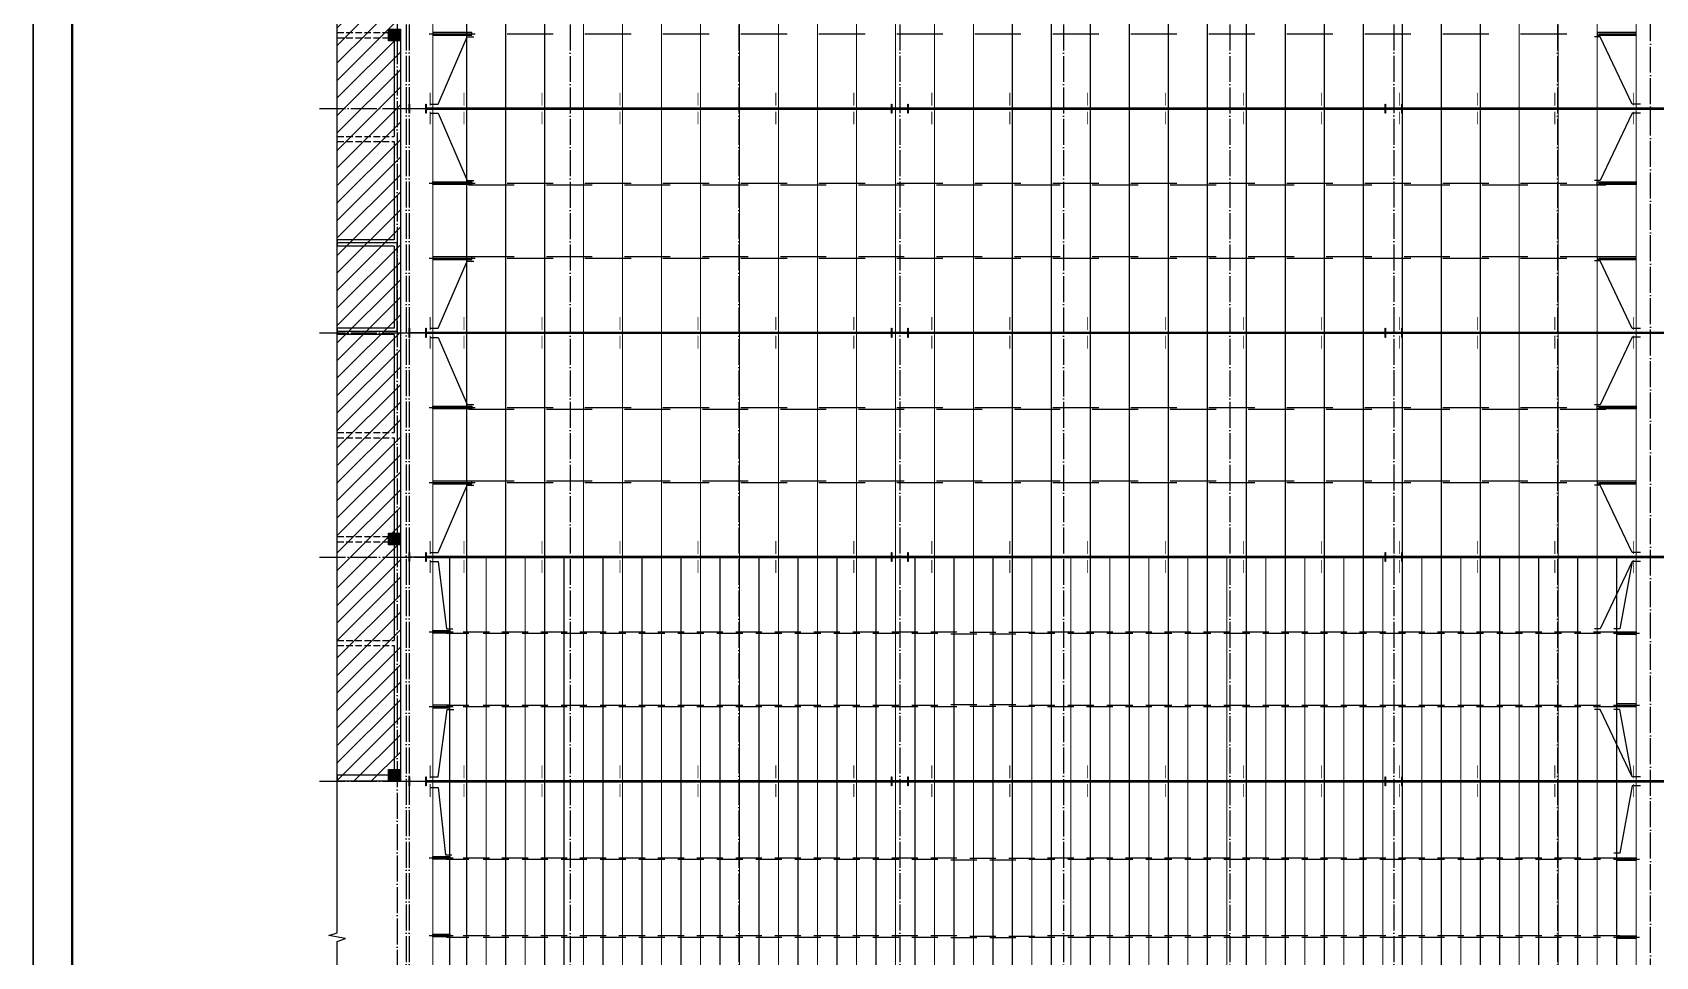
# Model space of a CAD drawing. Extents: x 447413 to 2975780, y -1432727 to 1301644.
# Drawn here: x 2617168 to 2679617, y -439284 to -403716 of the extents above; entities that cross this region are included whole.
import ezdxf

# ---------------------------------------------------------------- set-up
doc = ezdxf.new("R2010")
doc.units = 0
doc.header["$LTSCALE"] = 1000
doc.header["$MEASUREMENT"] = 0
doc.linetypes.add('DASH', pattern=[0.35, 0.25, -0.1])
doc.linetypes.add('DOTE', pattern=[2.42, 2, -0.2, 0.02, -0.2])
for name, color, linetype in [('3T_WOOD', 21, 'Continuous'), ('COLUMN', 9, 'Continuous'), ('DIM_SYMB', 3, 'Continuous'), ('DOTE', 1, 'Continuous'), ('LG', 200, 'Continuous'), ('PUB_HATCH', 8, 'Continuous'), ('X公厕', 21, 'Continuous'), ('图框', 253, 'Continuous'), ('柱子', 3, 'Continuous')]:
    doc.layers.add(name, color=color, linetype=linetype)
for name, color, linetype, lineweight in [('WALL', 140, 'Continuous', 25), ('屋面隅撑', 10, 'Continuous', 30), ('檩条', 7, 'Continuous', 18), ('钢梁', 141, 'Continuous', 18)]:
    doc.layers.add(name, color=color, linetype=linetype, lineweight=lineweight)

# ---------------------------------------------------------------- blocks, each defined once
blk = doc.blocks.new('A$C6B0021A6')
at = {"layer": '图框', "color": 2, "const_width": 40, "elevation": -84000}
blk.add_lwpolyline([(20, 84120), (118920, 84120), (118920, 20), (20, 20)], close=True, dxfattribs=at)
at = {"layer": '图框', "color": 153, "const_width": 58, "elevation": -84000}
blk.add_lwpolyline([(111420, 1020), (2520, 1020), (2520, 83120), (111420, 83120)], close=True, dxfattribs=at)
blk = doc.blocks.new('_FZH')
blk.add_lwpolyline([(-0.5, -0.5), (0.5, -0.5), (0.5, 0.5), (-0.5, 0.5)], close=True)
at = {"layer": 'PUB_HATCH'}
blk.add_solid([(-0.5, -0.5), (0.5, -0.5), (-0.5, 0.5), (0.5, 0.5)], dxfattribs=at)

msp = doc.modelspace()

# ---------------------------------------------------------------- hatches: boundary and pattern name
at = {"layer": 'PUB_HATCH'}
h = msp.add_hatch(dxfattribs=at)
h.set_pattern_fill('ANSI31', color=256, scale=300, style=0)
h.set_pattern_definition([(45, (2698983.55, -429763.64), (-336.7596, 336.7596), [])])
h.paths.add_polyline_path([(2631322.4, -378529.1), (2628892.5, -378529.1), (2628892.5, -432536.9), (2631322.4, -432536.9)])

# ---------------------------------------------------------------- linework, layer by layer
at = {"layer": '3T_WOOD', "linetype": 'DASH'}
for p, q in [((2628892.5, -403717.4, 252000), (2630872.4, -403717.4, 252000)), ((2628892.5, -403917.4, 252000), (2628892.5, -403717.4, 252000)), ((2628892.5, -403917.4, 252000), (2630872.4, -403917.4, 252000)), ((2628892.5, -407717.4, 252000), (2631082.4, -407717.4, 252000)), ((2628892.5, -407917.4, 252000), (2628892.5, -407717.4, 252000)), ((2628892.5, -407917.4, 252000), (2631082.4, -407917.4, 252000)), ((2628892.5, -419117.4, 252000), (2631082.4, -419117.4, 252000)), ((2628892.5, -419317.4, 252000), (2628892.5, -419117.4, 252000)), ((2628892.5, -419317.4, 252000), (2631082.4, -419317.4, 252000)), ((2628892.5, -423117.4, 252000), (2630872.4, -423117.4, 252000)), ((2628892.5, -423317.4, 252000), (2628892.5, -423117.4, 252000)), ((2628892.5, -423317.4, 252000), (2630872.4, -423317.4, 252000)), ((2628892.5, -427117.4, 252000), (2631082.4, -427117.4, 252000)), ((2628892.5, -427317.4, 252000), (2628892.5, -427117.4, 252000)), ((2628892.5, -427317.4, 252000), (2631082.4, -427317.4, 252000))]:
    msp.add_line(p, q, dxfattribs=at)
at = {"layer": 'DIM_SYMB', "elevation": 252000}
msp.add_lwpolyline([(2628892.5, -498541.5), (2628892.5, -438704.1), (2629207.5, -438589.4), (2628577.5, -438478.3), (2628892.5, -438366.6), (2628892.5, -378529.1)], dxfattribs=at)
at = {"layer": 'DOTE', "linetype": 'DOTE', "ltscale": 0.5}
for p, q in [((2679422.3, -499644, 252000), (2679422.3, -377605.4, 252000)), ((2631662.4, -377995.7, 252000), (2631662.4, -498983.1, 252000)), ((2628213.2, -432536.9, 252000), (2728631.9, -432536.9, 252000))]:
    msp.add_line(p, q, dxfattribs=at)
at = {"layer": 'DOTE', "color": 8, "linetype": 'DOTE', "ltscale": 0.5}
for p, q in [((2631542.4, -377995.7, 252000), (2631542.4, -498983.1, 252000)), ((2650542.4, -377995.7, 252000), (2650542.4, -498983.1, 252000)), ((2669542.4, -377995.7, 252000), (2669542.4, -498983.1, 252000)), ((2628213.2, -406647.4, 252000), (2728631.9, -406647.4, 252000)), ((2628213.2, -415277.4, 252000), (2728631.9, -415277.4, 252000)), ((2628213.2, -423907.4, 252000), (2728631.9, -423907.4, 252000))]:
    msp.add_line(p, q, dxfattribs=at)
at = {"layer": 'DOTE', "color": 8, "linetype": 'DOTE', "ltscale": 0.5, "elevation": 252000}
for points in [[(2637862.1, -378003.3), (2637862.1, -498989.2)], [(2644342.1, -378003.3), (2644342.1, -498989.2)], [(2656842.1, -378003.3), (2656842.1, -498989.2)], [(2663242.1, -378003.3), (2663242.1, -498989.2)], [(2675842.1, -378003.3), (2675842.1, -498989.2)], [(2631202.4, -378529.1), (2631202.4, -498541.5)]]:
    msp.add_lwpolyline(points, dxfattribs=at)
at = {"layer": 'LG'}
for p, q in [((2632426.4, -403772.4, 252000), (2634200.5, -403772.4, 252000)), ((2635426.4, -403772.4, 252000), (2637200.5, -403772.4, 252000)), ((2638426.4, -403772.4, 252000), (2640200.5, -403772.4, 252000)), ((2641426.4, -403772.4, 252000), (2643200.5, -403772.4, 252000)), ((2644426.4, -403772.4, 252000), (2646200.5, -403772.4, 252000)), ((2647426.4, -403772.4, 252000), (2649200.5, -403772.4, 252000)), ((2650426.4, -403772.4, 252000), (2652200.5, -403772.4, 252000)), ((2653426.4, -403772.4, 252000), (2655200.5, -403772.4, 252000)), ((2656426.4, -403772.4, 252000), (2658200.5, -403772.4, 252000)), ((2659426.4, -403772.4, 252000), (2661200.5, -403772.4, 252000)), ((2662426.4, -403772.4, 252000), (2664200.5, -403772.4, 252000)), ((2665426.4, -403772.4, 252000), (2667200.5, -403772.4, 252000)), ((2668426.4, -403772.4, 252000), (2670200.5, -403772.4, 252000)), ((2671426.4, -403772.4, 252000), (2673200.5, -403772.4, 252000)), ((2674426.4, -403772.4, 252000), (2676200.5, -403772.4, 252000)), ((2677426.4, -403772.4, 252000), (2678872.4, -403772.4, 252000)), ((2632426.4, -409522.4, 252000), (2634200.5, -409522.4, 252000)), ((2633947, -409579.8, 252000), (2635706.4, -409579.8, 252000)), ((2635426.4, -409522.4, 252000), (2637200.5, -409522.4, 252000)), ((2636947, -409579.8, 252000), (2638706.4, -409579.8, 252000)), ((2638426.4, -409522.4, 252000), (2640200.5, -409522.4, 252000)), ((2639947, -409579.8, 252000), (2641706.4, -409579.8, 252000)), ((2641426.4, -409522.4, 252000), (2643200.5, -409522.4, 252000)), ((2642947, -409579.8, 252000), (2644706.4, -409579.8, 252000)), ((2644426.4, -409522.4, 252000), (2646200.5, -409522.4, 252000)), ((2645947, -409579.8, 252000), (2647706.4, -409579.8, 252000)), ((2647426.4, -409522.4, 252000), (2649200.5, -409522.4, 252000)), ((2648947, -409579.8, 252000), (2650706.4, -409579.8, 252000)), ((2650426.4, -409522.4, 252000), (2652200.5, -409522.4, 252000)), ((2651947, -409579.8, 252000), (2653706.4, -409579.8, 252000)), ((2653426.4, -409522.4, 252000), (2655200.5, -409522.4, 252000)), ((2654947, -409579.8, 252000), (2656706.4, -409579.8, 252000)), ((2656426.4, -409522.4, 252000), (2658200.5, -409522.4, 252000)), ((2657947, -409579.8, 252000), (2659706.4, -409579.8, 252000)), ((2659426.4, -409522.4, 252000), (2661200.5, -409522.4, 252000)), ((2660947, -409579.8, 252000), (2662706.4, -409579.8, 252000)), ((2662426.4, -409522.4, 252000), (2664200.5, -409522.4, 252000)), ((2663947, -409579.8, 252000), (2665706.4, -409579.8, 252000)), ((2665426.4, -409522.4, 252000), (2667200.5, -409522.4, 252000)), ((2666947, -409579.8, 252000), (2668706.4, -409579.8, 252000)), ((2668426.4, -409522.4, 252000), (2670200.5, -409522.4, 252000)), ((2669947, -409579.8, 252000), (2671706.4, -409579.8, 252000)), ((2671426.4, -409522.4, 252000), (2673200.5, -409522.4, 252000)), ((2672947, -409579.8, 252000), (2674706.4, -409579.8, 252000)), ((2674426.4, -409522.4, 252000), (2676200.5, -409522.4, 252000)), ((2675947, -409579.8, 252000), (2677706.4, -409579.8, 252000)), ((2677426.4, -409522.4, 252000), (2678872.4, -409522.4, 252000)), ((2632426.4, -412402.4, 252000), (2634200.5, -412402.4, 252000)), ((2633947, -412344.9, 252000), (2635706.4, -412344.9, 252000)), ((2635426.4, -412402.4, 252000), (2637200.5, -412402.4, 252000)), ((2636947, -412344.9, 252000), (2638706.4, -412344.9, 252000)), ((2638426.4, -412402.4, 252000), (2640200.5, -412402.4, 252000)), ((2639947, -412344.9, 252000), (2641706.4, -412344.9, 252000)), ((2641426.4, -412402.4, 252000), (2643200.5, -412402.4, 252000)), ((2642947, -412344.9, 252000), (2644706.4, -412344.9, 252000)), ((2644426.4, -412402.4, 252000), (2646200.5, -412402.4, 252000)), ((2645947, -412344.9, 252000), (2647706.4, -412344.9, 252000)), ((2647426.4, -412402.4, 252000), (2649200.5, -412402.4, 252000)), ((2648947, -412344.9, 252000), (2650706.4, -412344.9, 252000)), ((2650426.4, -412402.4, 252000), (2652200.5, -412402.4, 252000)), ((2651947, -412344.9, 252000), (2653706.4, -412344.9, 252000)), ((2653426.4, -412402.4, 252000), (2655200.5, -412402.4, 252000)), ((2654947, -412344.9, 252000), (2656706.4, -412344.9, 252000)), ((2656426.4, -412402.4, 252000), (2658200.5, -412402.4, 252000)), ((2657947, -412344.9, 252000), (2659706.4, -412344.9, 252000)), ((2659426.4, -412402.4, 252000), (2661200.5, -412402.4, 252000)), ((2660947, -412344.9, 252000), (2662706.4, -412344.9, 252000)), ((2662426.4, -412402.4, 252000), (2664200.5, -412402.4, 252000)), ((2663947, -412344.9, 252000), (2665706.4, -412344.9, 252000)), ((2665426.4, -412402.4, 252000), (2667200.5, -412402.4, 252000)), ((2666947, -412344.9, 252000), (2668706.4, -412344.9, 252000)), ((2668426.4, -412402.4, 252000), (2670200.5, -412402.4, 252000)), ((2669947, -412344.9, 252000), (2671706.4, -412344.9, 252000)), ((2671426.4, -412402.4, 252000), (2673200.5, -412402.4, 252000)), ((2672947, -412344.9, 252000), (2674706.4, -412344.9, 252000)), ((2674426.4, -412402.4, 252000), (2676200.5, -412402.4, 252000)), ((2675947, -412344.9, 252000), (2677706.4, -412344.9, 252000)), ((2677426.4, -412402.4, 252000), (2678872.4, -412402.4, 252000)), ((2632426.4, -418152.4, 252000), (2634200.5, -418152.4, 252000)), ((2633947, -418209.8, 252000), (2635706.4, -418209.8, 252000)), ((2635426.4, -418152.4, 252000), (2637200.5, -418152.4, 252000)), ((2636947, -418209.8, 252000), (2638706.4, -418209.8, 252000)), ((2638426.4, -418152.4, 252000), (2640200.5, -418152.4, 252000)), ((2639947, -418209.8, 252000), (2641706.4, -418209.8, 252000)), ((2641426.4, -418152.4, 252000), (2643200.5, -418152.4, 252000)), ((2642947, -418209.8, 252000), (2644706.4, -418209.8, 252000)), ((2644426.4, -418152.4, 252000), (2646200.5, -418152.4, 252000)), ((2645947, -418209.8, 252000), (2647706.4, -418209.8, 252000)), ((2647426.4, -418152.4, 252000), (2649200.5, -418152.4, 252000)), ((2648947, -418209.8, 252000), (2650706.4, -418209.8, 252000)), ((2650426.4, -418152.4, 252000), (2652200.5, -418152.4, 252000)), ((2651947, -418209.8, 252000), (2653706.4, -418209.8, 252000)), ((2653426.4, -418152.4, 252000), (2655200.5, -418152.4, 252000)), ((2654947, -418209.8, 252000), (2656706.4, -418209.8, 252000)), ((2656426.4, -418152.4, 252000), (2658200.5, -418152.4, 252000)), ((2657947, -418209.8, 252000), (2659706.4, -418209.8, 252000)), ((2659426.4, -418152.4, 252000), (2661200.5, -418152.4, 252000)), ((2660947, -418209.8, 252000), (2662706.4, -418209.8, 252000)), ((2662426.4, -418152.4, 252000), (2664200.5, -418152.4, 252000)), ((2663947, -418209.8, 252000), (2665706.4, -418209.8, 252000)), ((2665426.4, -418152.4, 252000), (2667200.5, -418152.4, 252000)), ((2666947, -418209.8, 252000), (2668706.4, -418209.8, 252000)), ((2668426.4, -418152.4, 252000), (2670200.5, -418152.4, 252000)), ((2669947, -418209.8, 252000), (2671706.4, -418209.8, 252000)), ((2671426.4, -418152.4, 252000), (2673200.5, -418152.4, 252000)), ((2672947, -418209.8, 252000), (2674706.4, -418209.8, 252000)), ((2674426.4, -418152.4, 252000), (2676200.5, -418152.4, 252000)), ((2675947, -418209.8, 252000), (2677706.4, -418209.8, 252000)), ((2677426.4, -418152.4, 252000), (2678872.4, -418152.4, 252000)), ((2632426.4, -421032.4, 252000), (2634200.5, -421032.4, 252000)), ((2633947, -420974.9, 252000), (2635706.4, -420974.9, 252000)), ((2635426.4, -421032.4, 252000), (2637200.5, -421032.4, 252000)), ((2636947, -420974.9, 252000), (2638706.4, -420974.9, 252000)), ((2638426.4, -421032.4, 252000), (2640200.5, -421032.4, 252000)), ((2639947, -420974.9, 252000), (2641706.4, -420974.9, 252000)), ((2641426.4, -421032.4, 252000), (2643200.5, -421032.4, 252000)), ((2642947, -420974.9, 252000), (2644706.4, -420974.9, 252000)), ((2644426.4, -421032.4, 252000), (2646200.5, -421032.4, 252000)), ((2645947, -420974.9, 252000), (2647706.4, -420974.9, 252000)), ((2647426.4, -421032.4, 252000), (2649200.5, -421032.4, 252000)), ((2648947, -420974.9, 252000), (2650706.4, -420974.9, 252000)), ((2650426.4, -421032.4, 252000), (2652200.5, -421032.4, 252000)), ((2651947, -420974.9, 252000), (2653706.4, -420974.9, 252000)), ((2653426.4, -421032.4, 252000), (2655200.5, -421032.4, 252000)), ((2654947, -420974.9, 252000), (2656706.4, -420974.9, 252000)), ((2656426.4, -421032.4, 252000), (2658200.5, -421032.4, 252000)), ((2657947, -420974.9, 252000), (2659706.4, -420974.9, 252000)), ((2659426.4, -421032.4, 252000), (2661200.5, -421032.4, 252000)), ((2660947, -420974.9, 252000), (2662706.4, -420974.9, 252000)), ((2662426.4, -421032.4, 252000), (2664200.5, -421032.4, 252000)), ((2663947, -420974.9, 252000), (2665706.4, -420974.9, 252000)), ((2665426.4, -421032.4, 252000), (2667200.5, -421032.4, 252000)), ((2666947, -420974.9, 252000), (2668706.4, -420974.9, 252000)), ((2668426.4, -421032.4, 252000), (2670200.5, -421032.4, 252000)), ((2669947, -420974.9, 252000), (2671706.4, -420974.9, 252000)), ((2671426.4, -421032.4, 252000), (2673200.5, -421032.4, 252000)), ((2672947, -420974.9, 252000), (2674706.4, -420974.9, 252000)), ((2674426.4, -421032.4, 252000), (2676200.5, -421032.4, 252000)), ((2675947, -420974.9, 252000), (2677706.4, -420974.9, 252000)), ((2677426.4, -421032.4, 252000), (2678872.4, -421032.4, 252000)), ((2632426.4, -426782.1, 252000), (2633358, -426782.1, 252000)), ((2633104.5, -426839.6, 252000), (2633955.3, -426839.6, 252000)), ((2633744.3, -426782.1, 252000), (2634758, -426782.1, 252000)), ((2634504.5, -426839.6, 252000), (2635501.6, -426839.6, 252000)), ((2635228.6, -426782.1, 252000), (2636236.5, -426782.1, 252000)), ((2636004.5, -426839.6, 252000), (2637001.6, -426839.6, 252000)), ((2636728.6, -426782.1, 252000), (2637736.5, -426782.1, 252000)), ((2637504.5, -426839.6, 252000), (2638501.6, -426839.6, 252000)), ((2638228.6, -426782.1, 252000), (2639236.5, -426782.1, 252000)), ((2639004.5, -426839.6, 252000), (2640001.6, -426839.6, 252000)), ((2639728.6, -426782.1, 252000), (2640736.5, -426782.1, 252000)), ((2640504.5, -426839.6, 252000), (2641501.6, -426839.6, 252000)), ((2641228.6, -426782.1, 252000), (2642236.5, -426782.1, 252000)), ((2642004.5, -426839.6, 252000), (2643001.6, -426839.6, 252000)), ((2642728.6, -426782.1, 252000), (2643736.5, -426782.1, 252000)), ((2643504.5, -426839.6, 252000), (2644501.6, -426839.6, 252000)), ((2644228.6, -426782.1, 252000), (2645236.5, -426782.1, 252000)), ((2645004.5, -426839.6, 252000), (2646001.6, -426839.6, 252000)), ((2645728.6, -426782.1, 252000), (2646736.5, -426782.1, 252000)), ((2646504.5, -426839.6, 252000), (2647501.6, -426839.6, 252000)), ((2647228.6, -426782.1, 252000), (2648236.5, -426782.1, 252000)), ((2648004.5, -426839.6, 252000), (2649001.6, -426839.6, 252000)), ((2648728.6, -426782.1, 252000), (2649736.5, -426782.1, 252000)), ((2649504.5, -426839.6, 252000), (2650501.6, -426839.6, 252000)), ((2650228.6, -426782.1, 252000), (2651236.5, -426782.1, 252000)), ((2651004.5, -426839.6, 252000), (2652001.6, -426839.6, 252000)), ((2651728.6, -426782.1, 252000), (2652736.5, -426782.1, 252000)), ((2652504.5, -426859.7, 252000), (2653501.6, -426859.7, 252000)), ((2653228.6, -426802.2, 252000), (2654236.5, -426802.2, 252000)), ((2654004.5, -426859.7, 252000), (2655001.6, -426859.7, 252000)), ((2654728.6, -426802.2, 252000), (2655736.5, -426802.2, 252000)), ((2655504.5, -426839.6, 252000), (2656501.6, -426839.6, 252000)), ((2656228.6, -426782.1, 252000), (2657236.5, -426782.1, 252000)), ((2657004.5, -426839.6, 252000), (2658001.6, -426839.6, 252000)), ((2657728.6, -426782.1, 252000), (2658736.5, -426782.1, 252000)), ((2658504.5, -426839.6, 252000), (2659501.6, -426839.6, 252000)), ((2659228.6, -426782.1, 252000), (2660236.5, -426782.1, 252000)), ((2660004.5, -426839.6, 252000), (2661001.6, -426839.6, 252000)), ((2660728.6, -426782.1, 252000), (2661736.5, -426782.1, 252000)), ((2661504.5, -426839.6, 252000), (2662501.6, -426839.6, 252000)), ((2662228.6, -426782.1, 252000), (2663236.5, -426782.1, 252000)), ((2663004.5, -426839.6, 252000), (2664001.6, -426839.6, 252000)), ((2663728.6, -426782.1, 252000), (2664736.5, -426782.1, 252000)), ((2664504.5, -426839.6, 252000), (2665501.6, -426839.6, 252000)), ((2665228.6, -426782.1, 252000), (2666236.5, -426782.1, 252000)), ((2666004.5, -426839.6, 252000), (2667001.6, -426839.6, 252000)), ((2666728.6, -426782.1, 252000), (2667736.5, -426782.1, 252000)), ((2667504.5, -426839.6, 252000), (2668501.6, -426839.6, 252000)), ((2668228.6, -426782.1, 252000), (2669236.5, -426782.1, 252000)), ((2669004.5, -426839.6, 252000), (2670001.6, -426839.6, 252000)), ((2669728.6, -426782.1, 252000), (2670736.5, -426782.1, 252000)), ((2670504.5, -426839.6, 252000), (2671501.6, -426839.6, 252000)), ((2671228.6, -426782.1, 252000), (2672236.5, -426782.1, 252000)), ((2672004.5, -426839.6, 252000), (2673001.6, -426839.6, 252000)), ((2672728.6, -426782.1, 252000), (2673736.5, -426782.1, 252000)), ((2673504.5, -426839.6, 252000), (2674501.6, -426839.6, 252000)), ((2674228.6, -426782.1, 252000), (2675236.5, -426782.1, 252000)), ((2675004.5, -426839.6, 252000), (2676001.6, -426839.6, 252000)), ((2675728.6, -426782.1, 252000), (2676736.5, -426782.1, 252000)), ((2676504.5, -426839.6, 252000), (2677501.6, -426839.6, 252000)), ((2677228.6, -426782.1, 252000), (2678236.5, -426782.1, 252000)), ((2677426.4, -426782.1, 252000), (2678872.4, -426782.1, 252000)), ((2678004.5, -426839.6, 252000), (2679001.6, -426839.6, 252000)), ((2633104.5, -429604.7, 252000), (2633955.3, -429604.7, 252000)), ((2634504.5, -429604.7, 252000), (2635501.6, -429604.7, 252000)), ((2636004.5, -429604.7, 252000), (2637001.6, -429604.7, 252000)), ((2637504.5, -429604.7, 252000), (2638501.6, -429604.7, 252000)), ((2639004.5, -429604.7, 252000), (2640001.6, -429604.7, 252000)), ((2640504.5, -429604.7, 252000), (2641501.6, -429604.7, 252000)), ((2642004.5, -429604.7, 252000), (2643001.6, -429604.7, 252000)), ((2643504.5, -429604.7, 252000), (2644501.6, -429604.7, 252000)), ((2645004.5, -429604.7, 252000), (2646001.6, -429604.7, 252000)), ((2646504.5, -429604.7, 252000), (2647501.6, -429604.7, 252000)), ((2648004.5, -429604.7, 252000), (2649001.6, -429604.7, 252000)), ((2649504.5, -429604.7, 252000), (2650501.6, -429604.7, 252000)), ((2651004.5, -429604.7, 252000), (2652001.6, -429604.7, 252000)), ((2652504.5, -429584.6, 252000), (2653501.6, -429584.6, 252000)), ((2653228.6, -429642.1, 252000), (2654236.5, -429642.1, 252000)), ((2654004.5, -429584.6, 252000), (2655001.6, -429584.6, 252000)), ((2654728.6, -429642.1, 252000), (2655736.5, -429642.1, 252000)), ((2655504.5, -429604.7, 252000), (2656501.6, -429604.7, 252000)), ((2657004.5, -429604.7, 252000), (2658001.6, -429604.7, 252000)), ((2658504.5, -429604.7, 252000), (2659501.6, -429604.7, 252000)), ((2660004.5, -429604.7, 252000), (2661001.6, -429604.7, 252000)), ((2661504.5, -429604.7, 252000), (2662501.6, -429604.7, 252000)), ((2663004.5, -429604.7, 252000), (2664001.6, -429604.7, 252000)), ((2664504.5, -429604.7, 252000), (2665501.6, -429604.7, 252000)), ((2666004.5, -429604.7, 252000), (2667001.6, -429604.7, 252000)), ((2667504.5, -429604.7, 252000), (2668501.6, -429604.7, 252000)), ((2669004.5, -429604.7, 252000), (2670001.6, -429604.7, 252000)), ((2670504.5, -429604.7, 252000), (2671501.6, -429604.7, 252000)), ((2672004.5, -429604.7, 252000), (2673001.6, -429604.7, 252000)), ((2673504.5, -429604.7, 252000), (2674501.6, -429604.7, 252000)), ((2675004.5, -429604.7, 252000), (2676001.6, -429604.7, 252000)), ((2676504.5, -429604.7, 252000), (2677501.6, -429604.7, 252000)), ((2678004.5, -429604.7, 252000), (2679001.6, -429604.7, 252000)), ((2632426.4, -429662.1, 252000), (2633358, -429662.1, 252000)), ((2633744.3, -429662.1, 252000), (2634758, -429662.1, 252000)), ((2635228.6, -429662.1, 252000), (2636236.5, -429662.1, 252000)), ((2636728.6, -429662.1, 252000), (2637736.5, -429662.1, 252000)), ((2638228.6, -429662.1, 252000), (2639236.5, -429662.1, 252000)), ((2639728.6, -429662.1, 252000), (2640736.5, -429662.1, 252000)), ((2641228.6, -429662.1, 252000), (2642236.5, -429662.1, 252000)), ((2642728.6, -429662.1, 252000), (2643736.5, -429662.1, 252000)), ((2644228.6, -429662.1, 252000), (2645236.5, -429662.1, 252000)), ((2645728.6, -429662.1, 252000), (2646736.5, -429662.1, 252000)), ((2647228.6, -429662.1, 252000), (2648236.5, -429662.1, 252000)), ((2648728.6, -429662.1, 252000), (2649736.5, -429662.1, 252000)), ((2650228.6, -429662.1, 252000), (2651236.5, -429662.1, 252000)), ((2651728.6, -429662.1, 252000), (2652736.5, -429662.1, 252000)), ((2656228.6, -429662.1, 252000), (2657236.5, -429662.1, 252000)), ((2657728.6, -429662.1, 252000), (2658736.5, -429662.1, 252000)), ((2659228.6, -429662.1, 252000), (2660236.5, -429662.1, 252000)), ((2660728.6, -429662.1, 252000), (2661736.5, -429662.1, 252000)), ((2662228.6, -429662.1, 252000), (2663236.5, -429662.1, 252000)), ((2663728.6, -429662.1, 252000), (2664736.5, -429662.1, 252000)), ((2665228.6, -429662.1, 252000), (2666236.5, -429662.1, 252000)), ((2666728.6, -429662.1, 252000), (2667736.5, -429662.1, 252000)), ((2668228.6, -429662.1, 252000), (2669236.5, -429662.1, 252000)), ((2669728.6, -429662.1, 252000), (2670736.5, -429662.1, 252000)), ((2671228.6, -429662.1, 252000), (2672236.5, -429662.1, 252000)), ((2672728.6, -429662.1, 252000), (2673736.5, -429662.1, 252000)), ((2674228.6, -429662.1, 252000), (2675236.5, -429662.1, 252000)), ((2675728.6, -429662.1, 252000), (2676736.5, -429662.1, 252000)), ((2677228.6, -429662.1, 252000), (2678236.5, -429662.1, 252000)), ((2677426.4, -429662.1, 252000), (2678872.4, -429662.1, 252000)), ((2632426.4, -435479.5, 252000), (2633358, -435479.5, 252000)), ((2633104.5, -435536.9, 252000), (2633955.3, -435536.9, 252000)), ((2633744.3, -435479.5, 252000), (2634758, -435479.5, 252000)), ((2634504.5, -435536.9, 252000), (2635501.6, -435536.9, 252000)), ((2635228.6, -435479.5, 252000), (2636236.5, -435479.5, 252000)), ((2636004.5, -435536.9, 252000), (2637001.6, -435536.9, 252000)), ((2636728.6, -435479.5, 252000), (2637736.5, -435479.5, 252000)), ((2637504.5, -435536.9, 252000), (2638501.6, -435536.9, 252000)), ((2638228.6, -435479.5, 252000), (2639236.5, -435479.5, 252000)), ((2639004.5, -435536.9, 252000), (2640001.6, -435536.9, 252000)), ((2639728.6, -435479.5, 252000), (2640736.5, -435479.5, 252000)), ((2640504.5, -435536.9, 252000), (2641501.6, -435536.9, 252000)), ((2641228.6, -435479.5, 252000), (2642236.5, -435479.5, 252000)), ((2642004.5, -435536.9, 252000), (2643001.6, -435536.9, 252000)), ((2642728.6, -435479.5, 252000), (2643736.5, -435479.5, 252000)), ((2643504.5, -435536.9, 252000), (2644501.6, -435536.9, 252000)), ((2644228.6, -435479.5, 252000), (2645236.5, -435479.5, 252000)), ((2645004.5, -435536.9, 252000), (2646001.6, -435536.9, 252000)), ((2645728.6, -435479.5, 252000), (2646736.5, -435479.5, 252000)), ((2646504.5, -435536.9, 252000), (2647501.6, -435536.9, 252000)), ((2647228.6, -435479.5, 252000), (2648236.5, -435479.5, 252000)), ((2648004.5, -435536.9, 252000), (2649001.6, -435536.9, 252000)), ((2648728.6, -435479.5, 252000), (2649736.5, -435479.5, 252000)), ((2649504.5, -435536.9, 252000), (2650501.6, -435536.9, 252000)), ((2650228.6, -435479.5, 252000), (2651236.5, -435479.5, 252000)), ((2651004.5, -435536.9, 252000), (2652001.6, -435536.9, 252000)), ((2651728.6, -435479.5, 252000), (2652736.5, -435479.5, 252000)), ((2652504.5, -435557, 252000), (2653501.6, -435557, 252000)), ((2653228.6, -435499.5, 252000), (2654236.5, -435499.5, 252000)), ((2654004.5, -435557, 252000), (2655001.6, -435557, 252000)), ((2654728.6, -435499.5, 252000), (2655736.5, -435499.5, 252000)), ((2655504.5, -435536.9, 252000), (2656501.6, -435536.9, 252000)), ((2656228.6, -435479.5, 252000), (2657236.5, -435479.5, 252000)), ((2657004.5, -435536.9, 252000), (2658001.6, -435536.9, 252000)), ((2657728.6, -435479.5, 252000), (2658736.5, -435479.5, 252000)), ((2658504.5, -435536.9, 252000), (2659501.6, -435536.9, 252000)), ((2659228.6, -435479.5, 252000), (2660236.5, -435479.5, 252000)), ((2660004.5, -435536.9, 252000), (2661001.6, -435536.9, 252000)), ((2660728.6, -435479.5, 252000), (2661736.5, -435479.5, 252000)), ((2661504.5, -435536.9, 252000), (2662501.6, -435536.9, 252000)), ((2662228.6, -435479.5, 252000), (2663236.5, -435479.5, 252000)), ((2663004.5, -435536.9, 252000), (2664001.6, -435536.9, 252000)), ((2663728.6, -435479.5, 252000), (2664736.5, -435479.5, 252000)), ((2664504.5, -435536.9, 252000), (2665501.6, -435536.9, 252000)), ((2665228.6, -435479.5, 252000), (2666236.5, -435479.5, 252000)), ((2666004.5, -435536.9, 252000), (2667001.6, -435536.9, 252000)), ((2666728.6, -435479.5, 252000), (2667736.5, -435479.5, 252000)), ((2667504.5, -435536.9, 252000), (2668501.6, -435536.9, 252000)), ((2668228.6, -435479.5, 252000), (2669236.5, -435479.5, 252000)), ((2669004.5, -435536.9, 252000), (2670001.6, -435536.9, 252000)), ((2669728.6, -435479.5, 252000), (2670736.5, -435479.5, 252000)), ((2670504.5, -435536.9, 252000), (2671501.6, -435536.9, 252000)), ((2671228.6, -435479.5, 252000), (2672236.5, -435479.5, 252000)), ((2672004.5, -435536.9, 252000), (2673001.6, -435536.9, 252000)), ((2672728.6, -435479.5, 252000), (2673736.5, -435479.5, 252000)), ((2673504.5, -435536.9, 252000), (2674501.6, -435536.9, 252000)), ((2674228.6, -435479.5, 252000), (2675236.5, -435479.5, 252000)), ((2675004.5, -435536.9, 252000), (2676001.6, -435536.9, 252000)), ((2675728.6, -435479.5, 252000), (2676736.5, -435479.5, 252000)), ((2676504.5, -435536.9, 252000), (2677501.6, -435536.9, 252000)), ((2677228.6, -435479.5, 252000), (2678236.5, -435479.5, 252000)), ((2678004.5, -435536.9, 252000), (2679001.6, -435536.9, 252000)), ((2632426.4, -438479.5, 252000), (2633358, -438479.5, 252000)), ((2633104.5, -438536.9, 252000), (2633955.3, -438536.9, 252000)), ((2633744.3, -438479.5, 252000), (2634758, -438479.5, 252000)), ((2634504.5, -438536.9, 252000), (2635501.6, -438536.9, 252000)), ((2635228.6, -438479.5, 252000), (2636236.5, -438479.5, 252000)), ((2636004.5, -438536.9, 252000), (2637001.6, -438536.9, 252000)), ((2636728.6, -438479.5, 252000), (2637736.5, -438479.5, 252000)), ((2637504.5, -438536.9, 252000), (2638501.6, -438536.9, 252000)), ((2638228.6, -438479.5, 252000), (2639236.5, -438479.5, 252000)), ((2639004.5, -438536.9, 252000), (2640001.6, -438536.9, 252000)), ((2639728.6, -438479.5, 252000), (2640736.5, -438479.5, 252000)), ((2640504.5, -438536.9, 252000), (2641501.6, -438536.9, 252000)), ((2641228.6, -438479.5, 252000), (2642236.5, -438479.5, 252000)), ((2642004.5, -438536.9, 252000), (2643001.6, -438536.9, 252000)), ((2642728.6, -438479.5, 252000), (2643736.5, -438479.5, 252000)), ((2643504.5, -438536.9, 252000), (2644501.6, -438536.9, 252000)), ((2644228.6, -438479.5, 252000), (2645236.5, -438479.5, 252000)), ((2645004.5, -438536.9, 252000), (2646001.6, -438536.9, 252000)), ((2645728.6, -438479.5, 252000), (2646736.5, -438479.5, 252000)), ((2646504.5, -438536.9, 252000), (2647501.6, -438536.9, 252000)), ((2647228.6, -438479.5, 252000), (2648236.5, -438479.5, 252000)), ((2648004.5, -438536.9, 252000), (2649001.6, -438536.9, 252000)), ((2648728.6, -438479.5, 252000), (2649736.5, -438479.5, 252000)), ((2649504.5, -438536.9, 252000), (2650501.6, -438536.9, 252000)), ((2650228.6, -438479.5, 252000), (2651236.5, -438479.5, 252000)), ((2651004.5, -438536.9, 252000), (2652001.6, -438536.9, 252000)), ((2651728.6, -438479.5, 252000), (2652736.5, -438479.5, 252000)), ((2652504.5, -438557, 252000), (2653501.6, -438557, 252000)), ((2653228.6, -438499.5, 252000), (2654236.5, -438499.5, 252000)), ((2654004.5, -438557, 252000), (2655001.6, -438557, 252000)), ((2654728.6, -438499.5, 252000), (2655736.5, -438499.5, 252000)), ((2655504.5, -438536.9, 252000), (2656501.6, -438536.9, 252000)), ((2656228.6, -438479.5, 252000), (2657236.5, -438479.5, 252000)), ((2657004.5, -438536.9, 252000), (2658001.6, -438536.9, 252000)), ((2657728.6, -438479.5, 252000), (2658736.5, -438479.5, 252000)), ((2658504.5, -438536.9, 252000), (2659501.6, -438536.9, 252000)), ((2659228.6, -438479.5, 252000), (2660236.5, -438479.5, 252000)), ((2660004.5, -438536.9, 252000), (2661001.6, -438536.9, 252000)), ((2660728.6, -438479.5, 252000), (2661736.5, -438479.5, 252000)), ((2661504.5, -438536.9, 252000), (2662501.6, -438536.9, 252000)), ((2662228.6, -438479.5, 252000), (2663236.5, -438479.5, 252000)), ((2663004.5, -438536.9, 252000), (2664001.6, -438536.9, 252000)), ((2663728.6, -438479.5, 252000), (2664736.5, -438479.5, 252000)), ((2664504.5, -438536.9, 252000), (2665501.6, -438536.9, 252000)), ((2665228.6, -438479.5, 252000), (2666236.5, -438479.5, 252000)), ((2666004.5, -438536.9, 252000), (2667001.6, -438536.9, 252000)), ((2666728.6, -438479.5, 252000), (2667736.5, -438479.5, 252000)), ((2667504.5, -438536.9, 252000), (2668501.6, -438536.9, 252000)), ((2668228.6, -438479.5, 252000), (2669236.5, -438479.5, 252000)), ((2669004.5, -438536.9, 252000), (2670001.6, -438536.9, 252000)), ((2669728.6, -438479.5, 252000), (2670736.5, -438479.5, 252000)), ((2670504.5, -438536.9, 252000), (2671501.6, -438536.9, 252000)), ((2671228.6, -438479.5, 252000), (2672236.5, -438479.5, 252000)), ((2672004.5, -438536.9, 252000), (2673001.6, -438536.9, 252000)), ((2672728.6, -438479.5, 252000), (2673736.5, -438479.5, 252000)), ((2673504.5, -438536.9, 252000), (2674501.6, -438536.9, 252000)), ((2674228.6, -438479.5, 252000), (2675236.5, -438479.5, 252000)), ((2675004.5, -438536.9, 252000), (2676001.6, -438536.9, 252000)), ((2675728.6, -438479.5, 252000), (2676736.5, -438479.5, 252000)), ((2676504.5, -438536.9, 252000), (2677501.6, -438536.9, 252000)), ((2677228.6, -438479.5, 252000), (2678236.5, -438479.5, 252000)), ((2678004.5, -438536.9, 252000), (2679001.6, -438536.9, 252000))]:
    msp.add_line(p, q, dxfattribs=at)
at = {"layer": 'LG', "elevation": 252000}
for points in [[(2632464.9, -406471.1), (2632780.8, -406471.1), (2633898.8, -403885.7), (2634151.7, -403885.7)], [(2679033.5, -406476.9), (2678717.5, -406476.9), (2677488.7, -403880.8), (2677266.6, -403880.8)], [(2632464.9, -406823.6), (2632780.8, -406823.6), (2633898.8, -409409), (2634151.7, -409409)], [(2679033.5, -406817.8), (2678717.5, -406817.8), (2677488.7, -409413.9), (2677266.6, -409413.9)], [(2632464.9, -415101.1), (2632780.8, -415101.1), (2633898.8, -412515.7), (2634151.7, -412515.7)], [(2679033.5, -415106.9), (2678717.5, -415106.9), (2677488.7, -412510.8), (2677266.6, -412510.8)], [(2632464.9, -415453.6), (2632780.8, -415453.6), (2633898.8, -418039), (2634151.7, -418039)], [(2679033.5, -415447.8), (2678717.5, -415447.8), (2677488.7, -418043.9), (2677266.6, -418043.9)], [(2632464.9, -423731.1), (2632780.8, -423731.1), (2633898.8, -421145.7), (2634151.7, -421145.7)], [(2679033.5, -423736.9), (2678717.5, -423736.9), (2677488.7, -421140.8), (2677266.6, -421140.8)], [(2632464.9, -424083.4), (2632780.8, -424083.4), (2633094.4, -426668.8), (2633347.3, -426668.8)], [(2679033.5, -424077.6), (2678717.5, -424077.6), (2677488.7, -426673.7), (2677266.6, -426673.7)], [(2679033.5, -424077.6), (2678717.5, -424077.6), (2678238.7, -426673.7), (2678016.6, -426673.7)], [(2632464.9, -432360.9), (2632780.8, -432360.9), (2633124.4, -429775.5), (2633377.3, -429775.5)], [(2679033.5, -432366.7), (2678717.5, -432366.7), (2677488.7, -429770.6), (2677266.6, -429770.6)], [(2679033.5, -432366.7), (2678717.5, -432366.7), (2678238.7, -429770.6), (2678016.6, -429770.6)], [(2679033.5, -432707.2), (2678717.5, -432707.2), (2678238.7, -435303.2), (2678016.6, -435303.2)], [(2632464.9, -432780.7), (2632780.8, -432780.7), (2633056.3, -435366.1), (2633309.2, -435366.1)]]:
    msp.add_lwpolyline(points, dxfattribs=at)
at = {"layer": 'LG', "color": 7, "elevation": 252000}
for points in [[(2632572.4, -403823.5), (2634072.4, -403823.5), (2634072.4, -403721.2), (2632572.4, -403721.2)], [(2677372.4, -403823.6), (2678872.4, -403823.6), (2678872.4, -403721.4), (2677372.4, -403721.4)], [(2632572.4, -409471.2), (2634072.4, -409471.2), (2634072.4, -409573.5), (2632572.4, -409573.5)], [(2677372.4, -409471.1), (2678872.4, -409471.1), (2678872.4, -409573.3), (2677372.4, -409573.3)], [(2632572.4, -412453.5), (2634072.4, -412453.5), (2634072.4, -412351.2), (2632572.4, -412351.2)], [(2677372.4, -412453.6), (2678872.4, -412453.6), (2678872.4, -412351.4), (2677372.4, -412351.4)], [(2632572.4, -418101.2), (2634072.4, -418101.2), (2634072.4, -418203.5), (2632572.4, -418203.5)], [(2677372.4, -418101.1), (2678872.4, -418101.1), (2678872.4, -418203.3), (2677372.4, -418203.3)], [(2632572.4, -421083.5), (2634072.4, -421083.5), (2634072.4, -420981.2), (2632572.4, -420981.2)], [(2677372.4, -421083.6), (2678872.4, -421083.6), (2678872.4, -420981.4), (2677372.4, -420981.4)], [(2632572.4, -426731), (2633229.9, -426731), (2633229.9, -426833.3), (2632572.4, -426833.3)], [(2678122.4, -426788.5), (2678872.4, -426788.5), (2678872.4, -426890.7), (2678122.4, -426890.7)], [(2632572.4, -429713.3), (2633229.9, -429713.3), (2633229.9, -429611), (2632572.4, -429611)], [(2678122.4, -429655.8), (2678872.4, -429655.8), (2678872.4, -429553.6), (2678122.4, -429553.6)], [(2632572.4, -435428.3), (2633229.9, -435428.3), (2633229.9, -435530.6), (2632572.4, -435530.6)], [(2678122.4, -435485.8), (2678872.4, -435485.8), (2678872.4, -435588), (2678122.4, -435588)], [(2632572.4, -438428.3), (2633229.9, -438428.3), (2633229.9, -438530.6), (2632572.4, -438530.6)], [(2678122.4, -438485.8), (2678872.4, -438485.8), (2678872.4, -438588), (2678122.4, -438588)]]:
    msp.add_lwpolyline(points, close=True, dxfattribs=at)
at = {"layer": 'WALL'}
for p, q in [((2631082.4, -404042.4, 252000), (2631082.4, -407717.4, 252000)), ((2631322.4, -404042.4, 252000), (2631322.4, -407817.4, 252000)), ((2631082.4, -407917.4, 252000), (2631082.4, -411697.4, 252000)), ((2631322.4, -407817.4, 252000), (2631322.4, -411817.4, 252000)), ((2631082.4, -411697.4, 252000), (2628892.5, -411697.4, 252000)), ((2628892.5, -411697.4, 252000), (2628892.5, -411937.4, 252000)), ((2631082.4, -411937.4, 252000), (2628892.5, -411937.4, 252000)), ((2631082.4, -411937.4, 252000), (2631082.4, -415097.4, 252000)), ((2631322.4, -411817.4, 252000), (2631322.4, -415217.4, 252000)), ((2631082.4, -415097.4, 252000), (2628892.5, -415097.4, 252000)), ((2628892.5, -415097.4, 252000), (2628892.5, -415337.4, 252000)), ((2631322.4, -415217.4, 252000), (2631322.4, -419217.4, 252000)), ((2631082.4, -415337.4, 252000), (2628892.5, -415337.4, 252000)), ((2631082.4, -415337.4, 252000), (2631082.4, -419117.4, 252000)), ((2631082.4, -419317.4, 252000), (2631082.4, -422992.4, 252000)), ((2631322.4, -419217.4, 252000), (2631322.4, -422992.4, 252000)), ((2631082.4, -423442.4, 252000), (2631082.4, -427117.4, 252000)), ((2631322.4, -423442.4, 252000), (2631322.4, -427217.4, 252000)), ((2631082.4, -427317.4, 252000), (2631082.4, -432086.9, 252000)), ((2631322.4, -427217.4, 252000), (2631322.4, -432086.9, 252000)), ((2630872.4, -432296.9, 252000), (2628892.5, -432296.9, 252000)), ((2628892.5, -432296.9, 252000), (2628892.5, -432536.9, 252000)), ((2630872.4, -432536.9, 252000), (2628892.5, -432536.9, 252000))]:
    msp.add_line(p, q, dxfattribs=at)
at = {"layer": 'X公厕', "ltscale": 5, "elevation": 252000}
msp.add_lwpolyline([(2628892.5, -415217.4), (2631202.4, -415217.4), (2631202.4, -411817.4), (2628892.5, -411817.4)], dxfattribs=at)
at = {"layer": '屋面隅撑', "const_width": 30, "elevation": 252000}
for points in [[(2632470.9, -406535.7), (2632470.9, -406035.7)], [(2633770.9, -406535.7), (2633770.9, -406035.7)], [(2636770.9, -406535.7), (2636770.9, -406035.7)], [(2639770.9, -406535.7), (2639770.9, -406035.7)], [(2642770.9, -406535.7), (2642770.9, -406035.7)], [(2645770.9, -406535.7), (2645770.9, -406035.7)], [(2648770.9, -406535.7), (2648770.9, -406035.7)], [(2651770.9, -406535.7), (2651770.9, -406035.7)], [(2654770.9, -406535.7), (2654770.9, -406035.7)], [(2657770.9, -406535.7), (2657770.9, -406035.7)], [(2660770.9, -406535.7), (2660770.9, -406035.7)], [(2663770.9, -406535.7), (2663770.9, -406035.7)], [(2666770.9, -406535.7), (2666770.9, -406035.7)], [(2669770.9, -406535.7), (2669770.9, -406035.7)], [(2672770.9, -406535.7), (2672770.9, -406035.7)], [(2675740.7, -406535.7), (2675740.7, -406035.7)], [(2678770.9, -406535.7), (2678770.9, -406035.7)], [(2632470.9, -406759), (2632470.9, -407259)], [(2633770.9, -406759), (2633770.9, -407259)], [(2636770.9, -406759), (2636770.9, -407259)], [(2639770.9, -406759), (2639770.9, -407259)], [(2642770.9, -406759), (2642770.9, -407259)], [(2645770.9, -406759), (2645770.9, -407259)], [(2648770.9, -406759), (2648770.9, -407259)], [(2651770.9, -406759), (2651770.9, -407259)], [(2654770.9, -406759), (2654770.9, -407259)], [(2657770.9, -406759), (2657770.9, -407259)], [(2660770.9, -406759), (2660770.9, -407259)], [(2663770.9, -406759), (2663770.9, -407259)], [(2666770.9, -406759), (2666770.9, -407259)], [(2669770.9, -406759), (2669770.9, -407259)], [(2672770.9, -406759), (2672770.9, -407259)], [(2675740.7, -406759), (2675740.7, -407259)], [(2678770.9, -406759), (2678770.9, -407259)], [(2632470.9, -415165.7), (2632470.9, -414665.7)], [(2633770.9, -415165.7), (2633770.9, -414665.7)], [(2636770.9, -415165.7), (2636770.9, -414665.7)], [(2639770.9, -415165.7), (2639770.9, -414665.7)], [(2642770.9, -415165.7), (2642770.9, -414665.7)], [(2645770.9, -415165.7), (2645770.9, -414665.7)], [(2648770.9, -415165.7), (2648770.9, -414665.7)], [(2651770.9, -415165.7), (2651770.9, -414665.7)], [(2654770.9, -415165.7), (2654770.9, -414665.7)], [(2657770.9, -415165.7), (2657770.9, -414665.7)], [(2660770.9, -415165.7), (2660770.9, -414665.7)], [(2663770.9, -415165.7), (2663770.9, -414665.7)], [(2666770.9, -415165.7), (2666770.9, -414665.7)], [(2669770.9, -415165.7), (2669770.9, -414665.7)], [(2672770.9, -415165.7), (2672770.9, -414665.7)], [(2675740.7, -415165.7), (2675740.7, -414665.7)], [(2678770.9, -415165.7), (2678770.9, -414665.7)], [(2632470.9, -415389), (2632470.9, -415889)], [(2633770.9, -415389), (2633770.9, -415889)], [(2636770.9, -415389), (2636770.9, -415889)], [(2639770.9, -415389), (2639770.9, -415889)], [(2642770.9, -415389), (2642770.9, -415889)], [(2645770.9, -415389), (2645770.9, -415889)], [(2648770.9, -415389), (2648770.9, -415889)], [(2651770.9, -415389), (2651770.9, -415889)], [(2654770.9, -415389), (2654770.9, -415889)], [(2657770.9, -415389), (2657770.9, -415889)], [(2660770.9, -415389), (2660770.9, -415889)], [(2663770.9, -415389), (2663770.9, -415889)], [(2666770.9, -415389), (2666770.9, -415889)], [(2669770.9, -415389), (2669770.9, -415889)], [(2672770.9, -415389), (2672770.9, -415889)], [(2675740.7, -415389), (2675740.7, -415889)], [(2678770.9, -415389), (2678770.9, -415889)], [(2632470.9, -423795.7), (2632470.9, -423295.7)], [(2633770.9, -423795.7), (2633770.9, -423295.7)], [(2636770.9, -423795.7), (2636770.9, -423295.7)], [(2639770.9, -423795.7), (2639770.9, -423295.7)], [(2642770.9, -423795.7), (2642770.9, -423295.7)], [(2645770.9, -423795.7), (2645770.9, -423295.7)], [(2648770.9, -423795.7), (2648770.9, -423295.7)], [(2651770.9, -423795.7), (2651770.9, -423295.7)], [(2654770.9, -423795.7), (2654770.9, -423295.7)], [(2657770.9, -423795.7), (2657770.9, -423295.7)], [(2660770.9, -423795.7), (2660770.9, -423295.7)], [(2663770.9, -423795.7), (2663770.9, -423295.7)], [(2666770.9, -423795.7), (2666770.9, -423295.7)], [(2669770.9, -423795.7), (2669770.9, -423295.7)], [(2672770.9, -423795.7), (2672770.9, -423295.7)], [(2675740.7, -423795.7), (2675740.7, -423295.7)], [(2678770.9, -423795.7), (2678770.9, -423295.7)], [(2632470.9, -424019), (2632470.9, -424519)], [(2633770.9, -424019), (2633770.9, -424519)], [(2636770.9, -424019), (2636770.9, -424519)], [(2639770.9, -424019), (2639770.9, -424519)], [(2642770.9, -424019), (2642770.9, -424519)], [(2645770.9, -424019), (2645770.9, -424519)], [(2648770.9, -424019), (2648770.9, -424519)], [(2651770.9, -424019), (2651770.9, -424519)], [(2654770.9, -424019), (2654770.9, -424519)], [(2657770.9, -424019), (2657770.9, -424519)], [(2660770.9, -424019), (2660770.9, -424519)], [(2663770.9, -424019), (2663770.9, -424519)], [(2666770.9, -424019), (2666770.9, -424519)], [(2669770.9, -424019), (2669770.9, -424519)], [(2672770.9, -424019), (2672770.9, -424519)], [(2675740.7, -424019), (2675740.7, -424519)], [(2678770.9, -424019), (2678770.9, -424519)], [(2632470.9, -432425.2), (2632470.9, -431925.2)], [(2633770.9, -432425.2), (2633770.9, -431925.2)], [(2636770.9, -432425.2), (2636770.9, -431925.2)], [(2639770.9, -432425.2), (2639770.9, -431925.2)], [(2642770.9, -432425.2), (2642770.9, -431925.2)], [(2645770.9, -432425.2), (2645770.9, -431925.2)], [(2648770.9, -432425.2), (2648770.9, -431925.2)], [(2651770.9, -432425.2), (2651770.9, -431925.2)], [(2654770.9, -432425.2), (2654770.9, -431925.2)], [(2657770.9, -432425.2), (2657770.9, -431925.2)], [(2660770.9, -432425.2), (2660770.9, -431925.2)], [(2663770.9, -432425.2), (2663770.9, -431925.2)], [(2666770.9, -432425.2), (2666770.9, -431925.2)], [(2669770.9, -432425.2), (2669770.9, -431925.2)], [(2672770.9, -432425.2), (2672770.9, -431925.2)], [(2675740.7, -432425.2), (2675740.7, -431925.2)], [(2678770.9, -432425.2), (2678770.9, -431925.2)], [(2632470.9, -432648.6), (2632470.9, -433148.6)], [(2633770.9, -432648.6), (2633770.9, -433148.6)], [(2636770.9, -432648.6), (2636770.9, -433148.6)], [(2639770.9, -432648.6), (2639770.9, -433148.6)], [(2642770.9, -432648.6), (2642770.9, -433148.6)], [(2645770.9, -432648.6), (2645770.9, -433148.6)], [(2648770.9, -432648.6), (2648770.9, -433148.6)], [(2651770.9, -432648.6), (2651770.9, -433148.6)], [(2654770.9, -432648.6), (2654770.9, -433148.6)], [(2657770.9, -432648.6), (2657770.9, -433148.6)], [(2660770.9, -432648.6), (2660770.9, -433148.6)], [(2663770.9, -432648.6), (2663770.9, -433148.6)], [(2666770.9, -432648.6), (2666770.9, -433148.6)], [(2669770.9, -432648.6), (2669770.9, -433148.6)], [(2672770.9, -432648.6), (2672770.9, -433148.6)], [(2675740.7, -432648.6), (2675740.7, -433148.6)], [(2678770.9, -432648.6), (2678770.9, -433148.6)]]:
    msp.add_lwpolyline(points, dxfattribs=at)
at = {"layer": '柱子', "color": 6, "ltscale": 100, "elevation": 252000}
for points in [[(2631676.4, -406643.4), (2632298.4, -406643.4), (2632298.4, -406472.4), (2632312.4, -406472.4), (2632312.4, -406822.4), (2632298.4, -406822.4), (2632298.4, -406651.4), (2631676.4, -406651.4), (2631676.4, -406822.4), (2631662.4, -406822.4), (2631662.4, -406472.4), (2631676.4, -406472.4)], [(2650231.4, -406643.4), (2650853.4, -406643.4), (2650853.4, -406472.4), (2650867.4, -406472.4), (2650867.4, -406822.4), (2650853.4, -406822.4), (2650853.4, -406651.4), (2650231.4, -406651.4), (2650231.4, -406822.4), (2650217.4, -406822.4), (2650217.4, -406472.4), (2650231.4, -406472.4)], [(2669231.4, -406643.4), (2669853.4, -406643.4), (2669853.4, -406472.4), (2669867.4, -406472.4), (2669867.4, -406822.4), (2669853.4, -406822.4), (2669853.4, -406651.4), (2669231.4, -406651.4), (2669231.4, -406822.4), (2669217.4, -406822.4), (2669217.4, -406472.4), (2669231.4, -406472.4)], [(2631676.4, -415273.4), (2632298.4, -415273.4), (2632298.4, -415102.4), (2632312.4, -415102.4), (2632312.4, -415452.4), (2632298.4, -415452.4), (2632298.4, -415281.4), (2631676.4, -415281.4), (2631676.4, -415452.4), (2631662.4, -415452.4), (2631662.4, -415102.4), (2631676.4, -415102.4)], [(2650231.4, -415273.4), (2650853.4, -415273.4), (2650853.4, -415102.4), (2650867.4, -415102.4), (2650867.4, -415452.4), (2650853.4, -415452.4), (2650853.4, -415281.4), (2650231.4, -415281.4), (2650231.4, -415452.4), (2650217.4, -415452.4), (2650217.4, -415102.4), (2650231.4, -415102.4)], [(2669231.4, -415273.4), (2669853.4, -415273.4), (2669853.4, -415102.4), (2669867.4, -415102.4), (2669867.4, -415452.4), (2669853.4, -415452.4), (2669853.4, -415281.4), (2669231.4, -415281.4), (2669231.4, -415452.4), (2669217.4, -415452.4), (2669217.4, -415102.4), (2669231.4, -415102.4)], [(2631676.4, -423903.4), (2632298.4, -423903.4), (2632298.4, -423732.4), (2632312.4, -423732.4), (2632312.4, -424082.4), (2632298.4, -424082.4), (2632298.4, -423911.4), (2631676.4, -423911.4), (2631676.4, -424082.4), (2631662.4, -424082.4), (2631662.4, -423732.4), (2631676.4, -423732.4)], [(2650231.4, -423903.4), (2650853.4, -423903.4), (2650853.4, -423732.4), (2650867.4, -423732.4), (2650867.4, -424082.4), (2650853.4, -424082.4), (2650853.4, -423911.4), (2650231.4, -423911.4), (2650231.4, -424082.4), (2650217.4, -424082.4), (2650217.4, -423732.4), (2650231.4, -423732.4)], [(2669231.4, -423903.4), (2669853.4, -423903.4), (2669853.4, -423732.4), (2669867.4, -423732.4), (2669867.4, -424082.4), (2669853.4, -424082.4), (2669853.4, -423911.4), (2669231.4, -423911.4), (2669231.4, -424082.4), (2669217.4, -424082.4), (2669217.4, -423732.4), (2669231.4, -423732.4)], [(2631676.4, -432532.9), (2632298.4, -432532.9), (2632298.4, -432361.9), (2632312.4, -432361.9), (2632312.4, -432711.9), (2632298.4, -432711.9), (2632298.4, -432540.9), (2631676.4, -432540.9), (2631676.4, -432711.9), (2631662.4, -432711.9), (2631662.4, -432361.9), (2631676.4, -432361.9)], [(2650231.4, -432532.9), (2650853.4, -432532.9), (2650853.4, -432361.9), (2650867.4, -432361.9), (2650867.4, -432711.9), (2650853.4, -432711.9), (2650853.4, -432540.9), (2650231.4, -432540.9), (2650231.4, -432711.9), (2650217.4, -432711.9), (2650217.4, -432361.9), (2650231.4, -432361.9)], [(2669231.4, -432532.9), (2669853.4, -432532.9), (2669853.4, -432361.9), (2669867.4, -432361.9), (2669867.4, -432711.9), (2669853.4, -432711.9), (2669853.4, -432540.9), (2669231.4, -432540.9), (2669231.4, -432711.9), (2669217.4, -432711.9), (2669217.4, -432361.9), (2669231.4, -432361.9)]]:
    msp.add_lwpolyline(points, close=True, dxfattribs=at)
at = {"layer": '檩条', "color": 2, "const_width": 45, "elevation": 252000}
for points in [[(2632572.4, -381077.4), (2632572.4, -495996.5)], [(2633872.4, -381077.4), (2633872.4, -495996.5)], [(2635372.4, -381077.4), (2635372.4, -495996.5)], [(2636872.4, -381077.4), (2636872.4, -495996.5)], [(2638372.4, -381077.4), (2638372.4, -495996.5)], [(2639872.4, -381077.4), (2639872.4, -495996.5)], [(2641372.4, -381077.4), (2641372.4, -495996.5)], [(2642872.4, -381077.4), (2642872.4, -495996.5)], [(2644372.4, -381077.4), (2644372.4, -495996.5)], [(2645872.4, -381077.4), (2645872.4, -495996.5)], [(2647372.4, -381077.4), (2647372.4, -495996.5)], [(2648872.4, -381077.4), (2648872.4, -495996.5)], [(2650372.4, -381077.4), (2650372.4, -495996.5)], [(2651872.4, -381077.4), (2651872.4, -495996.5)], [(2653372.4, -381077.4), (2653372.4, -495996.5)], [(2654872.4, -381077.4), (2654872.4, -495996.5)], [(2656372.4, -381077.4), (2656372.4, -495996.5)], [(2657872.4, -381077.4), (2657872.4, -495996.5)], [(2659372.4, -381077.4), (2659372.4, -495996.5)], [(2660872.4, -381077.4), (2660872.4, -495996.5)], [(2662372.4, -381077.4), (2662372.4, -495996.5)], [(2663872.4, -381077.4), (2663872.4, -495996.5)], [(2665372.4, -381077.4), (2665372.4, -495996.5)], [(2666872.4, -381077.4), (2666872.4, -495996.5)], [(2668372.4, -381077.4), (2668372.4, -495996.5)], [(2669872.4, -381077.4), (2669872.4, -495996.5)], [(2671372.4, -381077.4), (2671372.4, -495996.5)], [(2672872.4, -381077.4), (2672872.4, -495996.5)], [(2674372.4, -381077.4), (2674372.4, -495996.5)], [(2675872.4, -381077.4), (2675872.4, -495996.5)], [(2677372.4, -381077.4), (2677372.4, -495996.5)], [(2678872.4, -381077.4), (2678872.4, -495996.5)]]:
    msp.add_lwpolyline(points, dxfattribs=at)
at = {"layer": '檩条', "color": 6, "const_width": 45, "elevation": 252000}
for points in [[(2633222.4, -423907.4), (2633222.4, -453166.5)], [(2634622.4, -423907.4), (2634622.4, -453166.5)], [(2636122.4, -423907.4), (2636122.4, -453166.5)], [(2637622.4, -423907.4), (2637622.4, -453166.5)], [(2639122.4, -423907.4), (2639122.4, -453166.5)], [(2640622.4, -423907.4), (2640622.4, -453166.5)], [(2642122.4, -423907.4), (2642122.4, -453166.5)], [(2643622.4, -423907.4), (2643622.4, -453166.5)], [(2645122.4, -423907.4), (2645122.4, -453166.5)], [(2646622.4, -423907.4), (2646622.4, -453166.5)], [(2648122.4, -423907.4), (2648122.4, -453166.5)], [(2649622.4, -423907.4), (2649622.4, -453166.5)], [(2651122.4, -423907.4), (2651122.4, -453166.5)], [(2652622.4, -423907.4), (2652622.4, -453166.5)], [(2654122.4, -423907.4), (2654122.4, -453166.5)], [(2655622.4, -423907.4), (2655622.4, -453166.5)], [(2657122.4, -423907.4), (2657122.4, -453166.5)], [(2658622.4, -423907.4), (2658622.4, -453166.5)], [(2660122.4, -423907.4), (2660122.4, -453166.5)], [(2661622.4, -423907.4), (2661622.4, -453166.5)], [(2663122.4, -423907.4), (2663122.4, -453166.5)], [(2664622.4, -423907.4), (2664622.4, -453166.5)], [(2666122.4, -423907.4), (2666122.4, -453166.5)], [(2667622.4, -423907.4), (2667622.4, -453166.5)], [(2669122.4, -423907.4), (2669122.4, -453166.5)], [(2670622.4, -423907.4), (2670622.4, -453166.5)], [(2672122.4, -423907.4), (2672122.4, -453166.5)], [(2673622.4, -423907.4), (2673622.4, -453166.5)], [(2675122.4, -423907.4), (2675122.4, -453166.5)], [(2676622.4, -423907.4), (2676622.4, -453166.5)], [(2678122.4, -423907.4), (2678122.4, -453166.5)]]:
    msp.add_lwpolyline(points, dxfattribs=at)
at = {"layer": '钢梁', "lineweight": 35, "const_width": 100, "elevation": 252000}
for points in [[(2726552.1, -406647.4), (2632312.4, -406647.4)], [(2726552.1, -415277.4), (2632312.4, -415277.4)], [(2726552.1, -423907.4), (2632312.4, -423907.4)], [(2726552.1, -432536.9), (2632312.4, -432536.9)]]:
    msp.add_lwpolyline(points, dxfattribs=at)

# ---------------------------------------------------------------- block references
at = {"xscale": 1.5, "yscale": 1.5, "zscale": 1.5, "rotation": 270}
msp.add_blockref('A$C6B0021A6', (2617168.3, -364986.5, 252000), dxfattribs=at)
at = {"layer": 'COLUMN', "xscale": -450, "yscale": 450, "zscale": 450, "rotation": 180}
for p in [(2631097.4, -403817.4, 252000), (2631097.4, -423217.4, 252000), (2631097.4, -432311.9, 252000)]:
    msp.add_blockref('_FZH', p, dxfattribs=at)

doc.saveas('drawing.dxf')
